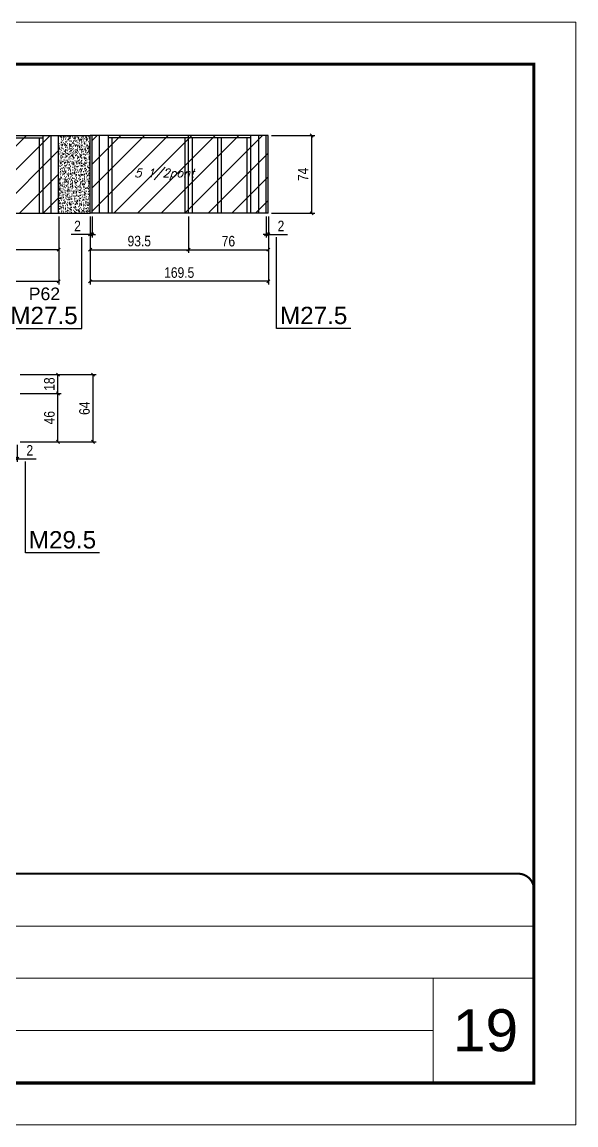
# Model space of a CAD drawing. Extents: x 3309 to 9563, y -2522 to 14608.
# Drawn here: x 7451 to 7978, y 8964 to 10014 of the extents above; entities that cross this region are included whole.
import ezdxf

# ---------------------------------------------------------------- set-up
doc = ezdxf.new("R2010")
doc.units = 0
doc.linetypes.add('CONTINUO', pattern=[0])
doc.linetypes.add('DASHED', pattern=[0.75, 0.5, -0.25])
for name, color, linetype in [('5', 5, 'Continuous'), ('COTA', 241, 'Continuous'), ('NOMENCLATURA', 7, 'Continuous'), ('Painéis', 200, 'Continuous'), ('SARR_2.2x7', 40, 'Continuous'), ('SARR_3.5x7', 81, 'Continuous'), ('texto', 7, 'Continuous')]:
    doc.layers.add(name, color=color, linetype=linetype)
for name, color, linetype, lineweight in [('CARIMBO', 255, 'Continuous', 9), ('Folhas', 255, 'Continuous', 9), ('Hachura', 251, 'Continuous', 9), ('SARRAFO DE PRESSAO', 251, 'DASHED', 9)]:
    doc.layers.add(name, color=color, linetype=linetype, lineweight=lineweight)
doc.styles.add('ARIAL', font='arial.ttf')
doc.styles.add('COTA TECNICA', font='techl___.ttf', dxfattribs={"height": 10})
doc.styles.add('Romans', font='romans.shx')
doc.styles.get("Standard").update_dxf_attribs({"font": 'arial.ttf'})
doc.dimstyles.new('PAINEL', dxfattribs={"dimtxt": 10, "dimasz": 3, "dimexe": 3, "dimexo": 3, "dimgap": 3, "dimtad": 1, "dimdec": 1, "dimzin": 12, "dimdsep": 46, "dimtxsty": 'COTA TECNICA', "dimblk1": 'OBLIQUE', "dimblk2": 'OBLIQUE', "dimsah": 1, "dimcen": 0.9, "dimclrd": 4, "dimclre": 4, "dimclrt": 240, "dimadec": 1, "dimazin": 3, "dimtfac": 1, "dimtdec": 1, "dimtmove": 0, "dimatfit": 3, "dimfxl": 1, "dimtolj": 1, "dimtzin": 12, "dimarcsym": 0})

# ---------------------------------------------------------------- blocks, each defined once
blk = doc.blocks.new('9999999999')
at = {"color": 30, "linetype": 'CONTINUO'}
for p, q in [((98564.6, 34379.6), (99584, 34379.6)), ((98564.6, 34329.8), (99488, 34329.8)), ((99584, 34329.8), (99488, 34329.8)), ((99488, 34329.8), (99488, 34230.2)), ((98564.6, 34280), (99488, 34280))]:
    blk.add_line(p, q, dxfattribs=at)
at = {"color": 30, "linetype": 'CONTINUO', "const_width": 2}
blk.add_lwpolyline([(99584, 34230.2), (99584, 34414.4, 0.414214), (99569, 34429.4), (98229, 34429.4, 0.414214), (98214, 34414.4), (98214, 34245.2, 0.414214), (98229, 34230.2), (99584, 34230.2)], format="xyb", dxfattribs=at)
at = {"layer": 'Folhas'}
blk.add_lwpolyline([(98139, 34190.2), (99624, 34190.2), (99624, 35240.2), (98139, 35240.2)], close=True, dxfattribs=at)
at = {"layer": 'Folhas', "color": 30, "const_width": 3}
blk.add_lwpolyline([(98214, 34230.2), (99584, 34230.2), (99584, 35200.2), (98214, 35200.2)], close=True, dxfattribs=at)
blk = doc.blocks.new('_Oblique')
at = {"color": 0, "linetype": 'ByBlock', "lineweight": -2}
blk.add_line((-0.5, -0.5), (0.5, 0.5), dxfattribs=at)
blk = doc.blocks.new('*D2519')
at = {"layer": 'COTA', "color": 4, "lineweight": -2, "transparency": 16777216}
for p, q in [((7241.7, 9828.5), (7241.7, 9793.8)), ((7485.7, 9828.5), (7485.7, 9793.8)), ((7485.7, 9796.8), (7241.7, 9796.8))]:
    blk.add_line(p, q, dxfattribs=at)
at = {"layer": 'Defpoints', "color": 0, "transparency": 16777216}
for p in [(7241.7, 9831.5), (7485.7, 9831.5), (7241.7, 9796.8)]:
    blk.add_point(p, dxfattribs=at)
at = {"layer": 'COTA', "color": 4, "lineweight": -2, "transparency": 16777216, "xscale": 3, "yscale": 3, "zscale": 3, "rotation": 180}
blk.add_blockref('_Oblique', (7241.7, 9796.8), dxfattribs=at)
at = {"layer": 'COTA', "color": 4, "lineweight": -2, "transparency": 16777216, "xscale": 3, "yscale": 3, "zscale": 3}
blk.add_blockref('_Oblique', (7485.7, 9796.8), dxfattribs=at)
at = {"layer": 'COTA', "color": 240, "transparency": 16777216, "insert": (7363.7, 9804.9), "char_height": 10, "attachment_point": 5, "style": 'COTA TECNICA'}
blk.add_mtext('\\A1;244', dxfattribs=at)
blk = doc.blocks.new('*D2523')
at = {"layer": 'COTA', "color": 4, "lineweight": -2, "transparency": 16777216}
for p, q in [((6863.2, 9829), (6863.2, 9763.8)), ((7485.7, 9828.5), (7485.7, 9763.8)), ((6863.2, 9766.8), (7485.7, 9766.8))]:
    blk.add_line(p, q, dxfattribs=at)
at = {"layer": 'Defpoints', "color": 0, "transparency": 16777216}
for p in [(6863.2, 9832), (7485.7, 9831.5), (7485.7, 9766.8)]:
    blk.add_point(p, dxfattribs=at)
at = {"layer": 'COTA', "color": 4, "lineweight": -2, "transparency": 16777216, "xscale": 3, "yscale": 3, "zscale": 3, "rotation": 180}
blk.add_blockref('_Oblique', (6863.2, 9766.8), dxfattribs=at)
at = {"layer": 'COTA', "color": 4, "lineweight": -2, "transparency": 16777216, "xscale": 3, "yscale": 3, "zscale": 3}
blk.add_blockref('_Oblique', (7485.7, 9766.8), dxfattribs=at)
at = {"layer": 'COTA', "color": 240, "transparency": 16777216, "insert": (7174.4, 9774.9), "char_height": 10, "attachment_point": 5, "style": 'COTA TECNICA'}
blk.add_mtext('\\A1;622.5', dxfattribs=at)
blk = doc.blocks.new('*D2524')
at = {"layer": 'COTA', "color": 4, "lineweight": -2, "transparency": 16777216}
for p, q in [((7515.7, 9828.5), (7515.7, 9763.8)), ((7685.2, 9828.5), (7685.2, 9763.8)), ((7685.2, 9766.8), (7515.7, 9766.8))]:
    blk.add_line(p, q, dxfattribs=at)
at = {"layer": 'Defpoints', "color": 0, "transparency": 16777216}
for p in [(7515.7, 9831.5), (7685.2, 9831.5), (7515.7, 9766.8)]:
    blk.add_point(p, dxfattribs=at)
at = {"layer": 'COTA', "color": 4, "lineweight": -2, "transparency": 16777216, "xscale": 3, "yscale": 3, "zscale": 3, "rotation": 180}
blk.add_blockref('_Oblique', (7515.7, 9766.8), dxfattribs=at)
at = {"layer": 'COTA', "color": 4, "lineweight": -2, "transparency": 16777216, "xscale": 3, "yscale": 3, "zscale": 3}
blk.add_blockref('_Oblique', (7685.2, 9766.8), dxfattribs=at)
at = {"layer": 'COTA', "color": 240, "transparency": 16777216, "insert": (7600.4, 9775), "char_height": 10, "attachment_point": 5, "style": 'COTA TECNICA'}
blk.add_mtext('\\A1;169.5', dxfattribs=at)
blk = doc.blocks.new('*D2525')
at = {"layer": 'COTA', "color": 4, "lineweight": -2, "transparency": 16777216}
for p, q in [((7515.7, 9828.5), (7515.7, 9793.8)), ((7609.2, 9828.5), (7609.2, 9793.8)), ((7515.7, 9796.8), (7609.2, 9796.8))]:
    blk.add_line(p, q, dxfattribs=at)
at = {"layer": 'Defpoints', "color": 0, "transparency": 16777216}
for p in [(7515.7, 9831.5), (7609.2, 9831.5), (7609.2, 9796.8)]:
    blk.add_point(p, dxfattribs=at)
at = {"layer": 'COTA', "color": 4, "lineweight": -2, "transparency": 16777216, "xscale": 3, "yscale": 3, "zscale": 3, "rotation": 180}
blk.add_blockref('_Oblique', (7515.7, 9796.8), dxfattribs=at)
at = {"layer": 'COTA', "color": 4, "lineweight": -2, "transparency": 16777216, "xscale": 3, "yscale": 3, "zscale": 3}
blk.add_blockref('_Oblique', (7609.2, 9796.8), dxfattribs=at)
at = {"layer": 'COTA', "color": 240, "transparency": 16777216, "insert": (7562.4, 9805), "char_height": 10, "attachment_point": 5, "style": 'COTA TECNICA'}
blk.add_mtext('\\A1;93.5', dxfattribs=at)
blk = doc.blocks.new('*D2526')
at = {"layer": 'COTA', "color": 4, "lineweight": -2, "transparency": 16777216}
for p, q in [((7609.2, 9828.5), (7609.2, 9793.8)), ((7685.2, 9828.5), (7685.2, 9793.8)), ((7609.2, 9796.8), (7685.2, 9796.8))]:
    blk.add_line(p, q, dxfattribs=at)
at = {"layer": 'Defpoints', "color": 0, "transparency": 16777216}
for p in [(7609.2, 9831.5), (7685.2, 9831.5), (7685.2, 9796.8)]:
    blk.add_point(p, dxfattribs=at)
at = {"layer": 'COTA', "color": 4, "lineweight": -2, "transparency": 16777216, "xscale": 3, "yscale": 3, "zscale": 3, "rotation": 180}
blk.add_blockref('_Oblique', (7609.2, 9796.8), dxfattribs=at)
at = {"layer": 'COTA', "color": 4, "lineweight": -2, "transparency": 16777216, "xscale": 3, "yscale": 3, "zscale": 3}
blk.add_blockref('_Oblique', (7685.2, 9796.8), dxfattribs=at)
at = {"layer": 'COTA', "color": 240, "transparency": 16777216, "insert": (7647.2, 9804.9), "char_height": 10, "attachment_point": 5, "style": 'COTA TECNICA'}
blk.add_mtext('\\A1;76', dxfattribs=at)
blk = doc.blocks.new('*D2527')
at = {"layer": 'COTA', "color": 4, "lineweight": -2, "transparency": 16777216}
for p, q in [((7515.7, 9828.5), (7515.7, 9808.4)), ((7517.7, 9828.5), (7517.7, 9808.4)), ((7515.7, 9811.4), (7497.6, 9811.4)), ((7517.7, 9811.4), (7515.7, 9811.4)), ((7517.7, 9811.4), (7520.7, 9811.4))]:
    blk.add_line(p, q, dxfattribs=at)
at = {"layer": 'Defpoints', "color": 0, "transparency": 16777216}
for p in [(7515.7, 9831.5), (7517.7, 9831.5), (7515.7, 9811.4)]:
    blk.add_point(p, dxfattribs=at)
at = {"layer": 'COTA', "color": 4, "lineweight": -2, "transparency": 16777216, "xscale": 3, "yscale": 3, "zscale": 3}
blk.add_blockref('_Oblique', (7515.7, 9811.4), dxfattribs=at)
at = {"layer": 'COTA', "color": 4, "lineweight": -2, "transparency": 16777216, "xscale": 3, "yscale": 3, "zscale": 3, "rotation": 180}
blk.add_blockref('_Oblique', (7517.7, 9811.4), dxfattribs=at)
at = {"layer": 'COTA', "color": 240, "transparency": 16777216, "insert": (7503.6, 9819.4), "char_height": 10, "attachment_point": 5, "style": 'COTA TECNICA'}
blk.add_mtext('\\A1;2', dxfattribs=at)
blk = doc.blocks.new('*D2517')
at = {"layer": 'COTA', "color": 4, "lineweight": -2, "transparency": 16777216}
for p, q in [((7683.2, 9828.5), (7683.2, 9808.4)), ((7685.2, 9828.5), (7685.2, 9808.4)), ((7683.2, 9811.4), (7680.2, 9811.4)), ((7683.2, 9811.4), (7685.2, 9811.4)), ((7685.2, 9811.4), (7703.3, 9811.4))]:
    blk.add_line(p, q, dxfattribs=at)
at = {"layer": 'Defpoints', "color": 0, "transparency": 16777216}
for p in [(7683.2, 9831.5), (7685.2, 9831.5), (7685.2, 9811.4)]:
    blk.add_point(p, dxfattribs=at)
at = {"layer": 'COTA', "color": 4, "lineweight": -2, "transparency": 16777216, "xscale": 3, "yscale": 3, "zscale": 3}
blk.add_blockref('_Oblique', (7683.2, 9811.4), dxfattribs=at)
at = {"layer": 'COTA', "color": 4, "lineweight": -2, "transparency": 16777216, "xscale": 3, "yscale": 3, "zscale": 3, "rotation": 180}
blk.add_blockref('_Oblique', (7685.2, 9811.4), dxfattribs=at)
at = {"layer": 'COTA', "color": 240, "transparency": 16777216, "insert": (7697.2, 9819.4), "char_height": 10, "attachment_point": 5, "style": 'COTA TECNICA'}
blk.add_mtext('\\A1;2', dxfattribs=at)
blk = doc.blocks.new('*D2528')
at = {"layer": 'COTA', "color": 4, "lineweight": -2, "transparency": 16777216}
for p, q in [((7688.2, 9905.5), (7729.4, 9905.5)), ((7726.4, 9905.5), (7726.4, 9831.5)), ((7688.2, 9831.5), (7729.4, 9831.5))]:
    blk.add_line(p, q, dxfattribs=at)
at = {"layer": 'Defpoints', "color": 0, "transparency": 16777216}
for p in [(7685.2, 9905.5), (7685.2, 9831.5), (7726.4, 9831.5)]:
    blk.add_point(p, dxfattribs=at)
at = {"layer": 'COTA', "color": 4, "lineweight": -2, "transparency": 16777216, "xscale": 3, "yscale": 3, "zscale": 3}
for p, rotation in [((7726.4, 9905.5), 90), ((7726.4, 9831.5), 270)]:
    blk.add_blockref('_Oblique', p, dxfattribs=dict(at, rotation=rotation))
at = {"layer": 'COTA', "color": 240, "transparency": 16777216, "insert": (7718.3, 9868.5), "char_height": 10, "attachment_point": 5, "rotation": 90, "style": 'COTA TECNICA'}
blk.add_mtext('\\A1;74', dxfattribs=at)
blk = doc.blocks.new('*D2534')
at = {"layer": 'COTA', "color": 4, "lineweight": -2, "transparency": 16777216}
for p, q in [((7449.2, 9659.9), (7488, 9659.9)), ((7485, 9613.9), (7485, 9659.9)), ((7449.2, 9613.9), (7488, 9613.9))]:
    blk.add_line(p, q, dxfattribs=at)
at = {"layer": 'Defpoints', "color": 0, "transparency": 16777216}
for p in [(7446.2, 9659.9), (7485, 9659.9), (7446.2, 9613.9)]:
    blk.add_point(p, dxfattribs=at)
at = {"layer": 'COTA', "color": 4, "lineweight": -2, "transparency": 16777216, "xscale": 3, "yscale": 3, "zscale": 3}
for p, rotation in [((7485, 9659.9), 90), ((7485, 9613.9), 270)]:
    blk.add_blockref('_Oblique', p, dxfattribs=dict(at, rotation=rotation))
at = {"layer": 'COTA', "color": 240, "transparency": 16777216, "insert": (7476.9, 9636.9), "char_height": 10, "attachment_point": 5, "rotation": 90, "style": 'COTA TECNICA'}
blk.add_mtext('\\A1;46', dxfattribs=at)
blk = doc.blocks.new('*D2535')
at = {"layer": 'COTA', "color": 4, "lineweight": -2, "transparency": 16777216}
for p, q in [((7449.2, 9677.9), (7488, 9677.9)), ((7485, 9659.9), (7485, 9677.9)), ((7449.2, 9659.9), (7488, 9659.9))]:
    blk.add_line(p, q, dxfattribs=at)
at = {"layer": 'Defpoints', "color": 0, "transparency": 16777216}
for p in [(7446.2, 9677.9), (7485, 9677.9), (7446.2, 9659.9)]:
    blk.add_point(p, dxfattribs=at)
at = {"layer": 'COTA', "color": 4, "lineweight": -2, "transparency": 16777216, "xscale": 3, "yscale": 3, "zscale": 3}
for p, rotation in [((7485, 9677.9), 90), ((7485, 9659.9), 270)]:
    blk.add_blockref('_Oblique', p, dxfattribs=dict(at, rotation=rotation))
at = {"layer": 'COTA', "color": 240, "transparency": 16777216, "insert": (7476.9, 9668.9), "char_height": 10, "attachment_point": 5, "rotation": 90, "style": 'COTA TECNICA'}
blk.add_mtext('\\A1;18', dxfattribs=at)
blk = doc.blocks.new('*D2536')
at = {"layer": 'COTA', "color": 4, "lineweight": -2, "transparency": 16777216}
for p, q in [((7449.2, 9677.9), (7521.4, 9677.9)), ((7518.4, 9613.9), (7518.4, 9677.9)), ((7449.2, 9613.9), (7521.4, 9613.9))]:
    blk.add_line(p, q, dxfattribs=at)
at = {"layer": 'Defpoints', "color": 0, "transparency": 16777216}
for p in [(7446.2, 9677.9), (7518.4, 9677.9), (7446.2, 9613.9)]:
    blk.add_point(p, dxfattribs=at)
at = {"layer": 'COTA', "color": 4, "lineweight": -2, "transparency": 16777216, "xscale": 3, "yscale": 3, "zscale": 3}
for p, rotation in [((7518.4, 9677.9), 90), ((7518.4, 9613.9), 270)]:
    blk.add_blockref('_Oblique', p, dxfattribs=dict(at, rotation=rotation))
at = {"layer": 'COTA', "color": 240, "transparency": 16777216, "insert": (7510.3, 9645.9), "char_height": 10, "attachment_point": 5, "rotation": 90, "style": 'COTA TECNICA'}
blk.add_mtext('\\A1;64', dxfattribs=at)
blk = doc.blocks.new('*D2538')
at = {"layer": 'COTA', "color": 4, "lineweight": -2, "transparency": 16777216}
for p, q in [((7444.2, 9610.9), (7444.2, 9594.8)), ((7446.2, 9610.9), (7446.2, 9594.8)), ((7444.2, 9597.8), (7441.2, 9597.8)), ((7444.2, 9597.8), (7446.2, 9597.8)), ((7446.2, 9597.8), (7464.3, 9597.8))]:
    blk.add_line(p, q, dxfattribs=at)
at = {"layer": 'Defpoints', "color": 0, "transparency": 16777216}
for p in [(7444.2, 9613.9), (7446.2, 9613.9), (7446.2, 9597.8)]:
    blk.add_point(p, dxfattribs=at)
at = {"layer": 'COTA', "color": 4, "lineweight": -2, "transparency": 16777216, "xscale": 3, "yscale": 3, "zscale": 3}
blk.add_blockref('_Oblique', (7444.2, 9597.8), dxfattribs=at)
at = {"layer": 'COTA', "color": 4, "lineweight": -2, "transparency": 16777216, "xscale": 3, "yscale": 3, "zscale": 3, "rotation": 180}
blk.add_blockref('_Oblique', (7446.2, 9597.8), dxfattribs=at)
at = {"layer": 'COTA', "color": 240, "transparency": 16777216, "insert": (7458.2, 9605.8), "char_height": 10, "attachment_point": 5, "style": 'COTA TECNICA'}
blk.add_mtext('\\A1;2', dxfattribs=at)

msp = doc.modelspace()

# ---------------------------------------------------------------- hatches: boundary and pattern name
at = {"layer": 'COTA'}
h = msp.add_hatch(dxfattribs=at)
h.set_pattern_fill('AR-CONC', color=256, scale=0.03)
h.set_pattern_definition([(50, (-1723.1777, 118.8554), (5.46554, -0.4781726), [0.5715, -6.2865]), (355, (-1723.1777, 118.8554), (-1.0573026, 5.7317054), [0.4572, -5.0292175]), (100.451445, (-1722.722, 118.8156), (4.4082374, 5.2535326), [0.4857003, -5.3427073]), (46.1842, (-1723.178, 120.3794), (8.1323712, -1.26127), [0.85725, -9.42975]), (96.63556, (-1722.5, 120.274), (7.122124, 7.4227837), [0.7285507, -8.014068]), (351.18415, (-1723.178, 120.379), (7.122124, 7.422784), [0.685799, -7.543792]), (21, (-1722.4157, 119.9984), (4.5484317, -3.067956), [0.5715, -6.2865]), (326, (-1722.4157, 119.9984), (1.8540609, 5.525639), [0.4572, -5.0292]), (71.451445, (-1722.0366, 119.743), (6.4024926, 2.457683), [0.4857003, -5.3426981]), (37.5, (-1723.1777, 118.8554), (0.0926581, 2.53665117), [0, -4.96824, 0, -5.1054, 0, -5.04825]), (7.5, (-1723.1777, 118.8554), (2.0045899, 3.00541724), [0, -2.91084, 0, -4.85394, 0, -1.92405]), (327.5, (-1724.877, 118.8554), (4.06771786, -0.17186232), [0, -1.905, 0, -5.9436, 0, -7.8867]), (317.5, (-1725.639, 118.8554), (4.4438754, 0.7627947), [0, -2.4765, 0, -3.94716, 0, -5.6007])])
h.paths.add_polyline_path([(7485.66, 9831.54), (7515.66, 9831.54), (7515.66, 9905.54), (7485.66, 9905.54)])
at = {"layer": 'Hachura', "linetype": 'ByBlock'}
h = msp.add_hatch(dxfattribs=at)
h.set_pattern_fill('ANSI31', color=256, scale=5)
h.set_pattern_definition([(45, (-138.178, 516.21), (-11.22532, 11.22532), [])])
h.paths.add_polyline_path([(6863.16, 9851.54), (6841.16, 9851.54), (6841.16, 9895.54), (6785.16, 9895.54), (6785.16, 9831.54), (6863.16, 9831.54)])
h.paths.add_polyline_path([(7107.16, 9905.54), (6863.16, 9905.54), (6863.16, 9831.54), (7107.16, 9831.54)])
h.paths.add_polyline_path([(7241.66, 9905.54), (7107.16, 9905.54), (7107.16, 9831.54), (7241.66, 9831.54)])
h.paths.add_polyline_path([(7485.66, 9905.54), (7241.66, 9905.54), (7241.66, 9831.54), (7485.66, 9831.54)])
h.paths.add_polyline_path([(7639.66, 9905.54), (7517.66, 9905.54), (7517.66, 9831.54), (7639.66, 9831.54)])
h.paths.add_polyline_path([(7685.16, 9905.54), (7639.66, 9905.54), (7639.66, 9831.54), (7685.16, 9831.54)])

# ---------------------------------------------------------------- linework, layer by layer
at = {"layer": 'COTA'}
for p, q in [((7485.66, 9905.54), (7515.66, 9905.54)), ((7485.66, 9831.54), (7515.66, 9831.54))]:
    msp.add_line(p, q, dxfattribs=at)
at = {"layer": 'NOMENCLATURA', "linetype": 'Continuous'}
for p, q in [((7507.75, 9721.79), (7507.75, 9808.87)), ((7693.08, 9721.79), (7693.08, 9808.87)), ((7437.13, 9721.79), (7507.75, 9721.79)), ((7763.7, 9721.79), (7693.08, 9721.79)), ((7454.08, 9508.19), (7454.08, 9595.27)), ((7524.7, 9508.19), (7454.08, 9508.19))]:
    msp.add_line(p, q, dxfattribs=at)
at = {"layer": 'Painéis', "linetype": 'ByBlock'}
for p, q in [((6863.16, 9905.54), (7485.66, 9905.54)), ((7485.66, 9831.54), (7485.66, 9905.54)), ((7685.16, 9905.54), (7515.66, 9905.54)), ((7515.66, 9831.54), (7515.66, 9905.54)), ((7517.66, 9831.54), (7517.66, 9905.54)), ((7609.16, 9831.54), (7609.16, 9905.54)), ((7683.16, 9831.54), (7683.16, 9905.54)), ((7685.16, 9831.54), (7685.16, 9905.54)), ((6785.16, 9831.54), (7485.66, 9831.54)), ((7685.16, 9831.54), (7515.66, 9831.54))]:
    msp.add_line(p, q, dxfattribs=at)
at = {"layer": 'SARR_2.2x7', "linetype": 'Continuous'}
for p, q in [((7241.66, 9903.34), (7470.66, 9903.34)), ((7478.66, 9831.54), (7478.66, 9905.54)), ((7524.66, 9831.54), (7524.66, 9905.54)), ((7609.16, 9903.34), (7532.66, 9903.34)), ((7668.16, 9903.34), (7609.16, 9903.34)), ((7676.16, 9831.54), (7676.16, 9905.54))]:
    msp.add_line(p, q, dxfattribs=at)
at = {"layer": 'SARR_3.5x7'}
for p, q in [((7467.16, 9903.34), (7467.16, 9831.54)), ((7470.66, 9905.54), (7470.66, 9831.54)), ((7532.66, 9905.54), (7532.66, 9831.54)), ((7536.16, 9903.34), (7536.16, 9831.54)), ((7605.66, 9903.34), (7605.66, 9831.54)), ((7612.66, 9903.34), (7612.66, 9831.54)), ((7636.83, 9903.34), (7636.83, 9831.54)), ((7640.33, 9903.34), (7640.33, 9831.54)), ((7664.66, 9903.34), (7664.66, 9831.54)), ((7668.16, 9905.54), (7668.16, 9831.54))]:
    msp.add_line(p, q, dxfattribs=at)

# ---------------------------------------------------------------- block references
at = {"layer": 'SARRAFO DE PRESSAO', "color": 6, "linetype": 'ByBlock'}
msp.add_blockref('9999999999', (-91646.11, -25226.65), dxfattribs=at)

# ---------------------------------------------------------------- texts
at = {"layer": '5', "linetype": 'Continuous'}
msp.add_text('P62', height=12, rotation=359.99996, dxfattribs=at).set_placement((7457.22, 9748.81))
at = {"layer": 'CARIMBO', "style": 'ARIAL'}
msp.add_text('19', height=40, dxfattribs=at).set_placement((7860.73, 9033.7))
at = {"layer": 'NOMENCLATURA', "linetype": 'Continuous'}
for s, p in [('M27.5', (7439.69, 9725.99)), ('M27.5', (7696.29, 9725.99)), ('M29.5', (7457.29, 9512.39))]:
    msp.add_text(s, height=16.5, dxfattribs=at).set_placement(p)
at = {"layer": 'texto', "color": 2, "insert": (7586.16, 9868.54), "char_height": 8, "attachment_point": 5, "style": 'Romans'}
msp.add_mtext('{\\Q19;\\C256;5 1/2pont}', dxfattribs=at)

# ---------------------------------------------------------------- dimensions: what is measured, and where the dimension line sits
at = {"layer": 'COTA'}
for base, p1, p2, angle, picture, middle in [((7726.36, 9831.54), (7685.16, 9905.54), (7685.16, 9831.54), 90, '*D2528', (7718.29, 9868.54)), ((7241.66, 9796.79), (7485.66, 9831.54), (7241.66, 9831.54), 180, '*D2519', (7363.66, 9804.86)), ((7685.16, 9811.38), (7683.16, 9831.54), (7685.16, 9831.54), 180, '*D2517', (7697.22, 9819.38)), ((7485.02, 9677.88), (7446.16, 9659.88), (7446.16, 9677.88), 90, '*D2535', (7476.93, 9668.88)), ((7518.35, 9677.88), (7446.16, 9613.88), (7446.16, 9677.88), 90, '*D2536', (7510.25, 9645.88)), ((7485.02, 9659.88), (7446.16, 9613.88), (7446.16, 9659.88), 90, '*D2534', (7476.92, 9636.88)), ((7446.16, 9597.78), (7444.16, 9613.88), (7446.16, 9613.88), 180, '*D2538', (7458.22, 9605.78))]:
    dim = msp.add_linear_dim(base=base, p1=p1, p2=p2, angle=angle, dimstyle='PAINEL', dxfattribs=at)
    dim.commit()
    dim.dimension.update_dxf_attribs({"geometry": picture, "text_midpoint": middle})
for base, p1, p2, picture, middle in [((7485.66, 9766.82), (6863.16, 9831.96), (7485.66, 9831.54), '*D2523', (7174.41, 9774.93)), ((7515.66, 9811.38), (7517.66, 9831.54), (7515.66, 9831.54), '*D2527', (7503.61, 9819.38)), ((7515.66, 9766.82), (7685.16, 9831.54), (7515.66, 9831.54), '*D2524', (7600.41, 9774.96)), ((7609.16, 9796.79), (7515.66, 9831.54), (7609.16, 9831.54), '*D2525', (7562.41, 9805.04))]:
    dim = msp.add_linear_dim(base=base, p1=p1, p2=p2, dimstyle='PAINEL', dxfattribs=at)
    dim.commit()
    dim.dimension.update_dxf_attribs({"geometry": picture, "text_midpoint": middle})
dim = msp.add_linear_dim(base=(7685.16, 9796.79), p1=(7609.16, 9831.54), p2=(7685.16, 9831.54), dimstyle='PAINEL', override={"dimtmove": 1}, dxfattribs=at)
dim.commit()
dim.dimension.update_dxf_attribs({"geometry": '*D2526', "text_midpoint": (7647.16, 9804.89)})

doc.saveas('drawing.dxf')
